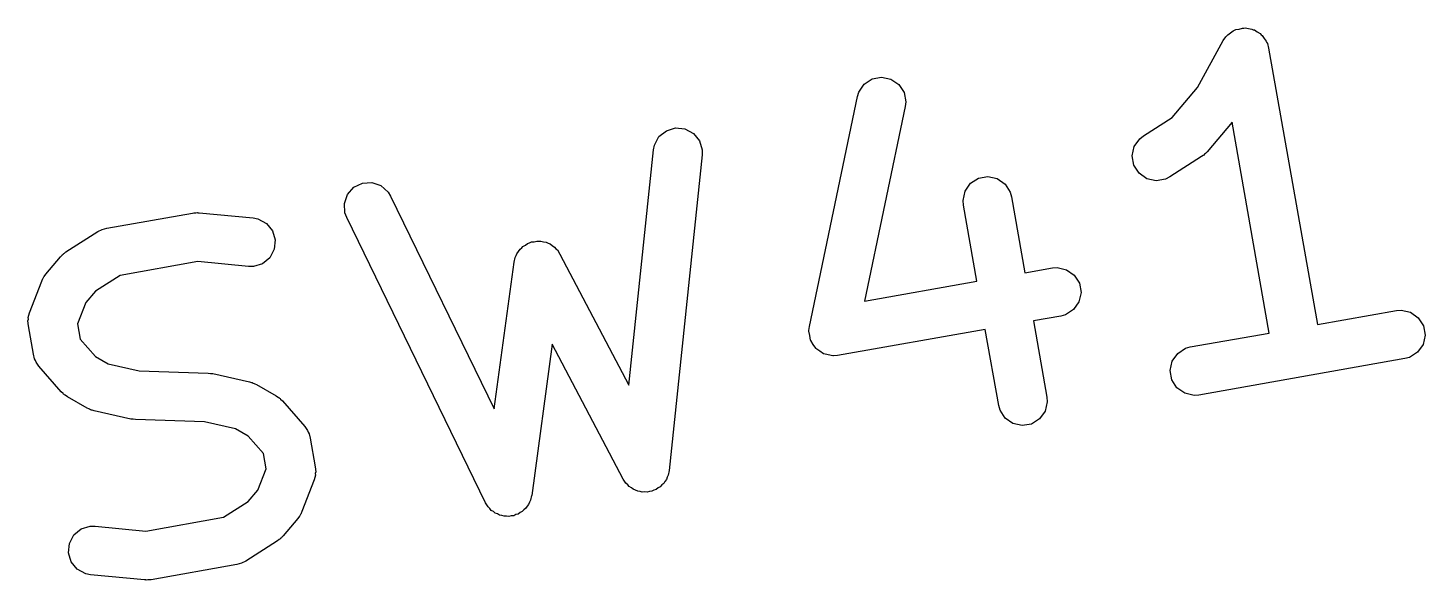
# Model space of a CAD drawing. Extents: x 2.5 to 13.9, y -9.4 to -3.9.
# Drawn here: x 10.1854 to 10.4143, y -4.8144 to -4.7239 of the extents above; entities that cross this region are included whole.
import ezdxf

# ---------------------------------------------------------------- set-up
doc = ezdxf.new("R2010")
doc.units = 0
doc.header["$MEASUREMENT"] = 0
doc.layers.add('BLACK', color=7, linetype='CONTINUOUS')

msp = doc.modelspace()

# ---------------------------------------------------------------- linework, layer by layer
at = {"layer": 'BLACK', "linetype": 'CONTINUOUS'}
for p, q in [((10.38456, -4.72392), (10.38478, -4.72388)), ((10.38478, -4.72388), (10.38533, -4.724)), ((10.37699, -4.73364), (10.38118, -4.72596)), ((10.38118, -4.72596), (10.38162, -4.72532)), ((10.38162, -4.72532), (10.3818, -4.72518)), ((10.3818, -4.72518), (10.38193, -4.72499)), ((10.38193, -4.72499), (10.3824, -4.72469)), ((10.3824, -4.72469), (10.38284, -4.72434)), ((10.38284, -4.72434), (10.38305, -4.72427)), ((10.38305, -4.72427), (10.38324, -4.72415)), ((10.38324, -4.72415), (10.3838, -4.72406)), ((10.3838, -4.72406), (10.38434, -4.7239)), ((10.38434, -4.7239), (10.38456, -4.72392)), ((10.38533, -4.724), (10.38589, -4.72406)), ((10.38589, -4.72406), (10.38609, -4.72417)), ((10.38609, -4.72417), (10.3863, -4.72422)), ((10.3863, -4.72422), (10.38676, -4.72454)), ((10.38676, -4.72454), (10.38726, -4.72481)), ((10.38726, -4.72481), (10.3874, -4.72499)), ((10.3874, -4.72499), (10.38758, -4.72512)), ((10.38758, -4.72512), (10.38788, -4.72559)), ((10.38788, -4.72559), (10.38824, -4.72603)), ((10.38824, -4.72603), (10.3883, -4.72624)), ((10.3883, -4.72624), (10.38842, -4.72643)), ((10.38842, -4.72643), (10.38863, -4.72719)), ((10.38863, -4.72719), (10.39662, -4.77249)), ((10.32239, -4.7331), (10.3237, -4.73225)), ((10.3237, -4.73225), (10.32523, -4.73196)), ((10.32523, -4.73196), (10.32676, -4.73228)), ((10.32676, -4.73228), (10.32805, -4.73315)), ((10.31341, -4.77279), (10.32128, -4.73514)), ((10.32128, -4.73514), (10.32151, -4.73439)), ((10.32151, -4.73439), (10.32239, -4.7331)), ((10.32805, -4.73315), (10.3289, -4.73446)), ((10.3289, -4.73446), (10.32919, -4.73599)), ((10.37284, -4.73855), (10.37699, -4.73364)), ((10.32911, -4.73677), (10.32245, -4.76864)), ((10.32919, -4.73599), (10.32911, -4.73677)), ((10.36813, -4.74156), (10.37284, -4.73855)), ((10.38265, -4.73933), (10.37856, -4.74417)), ((10.38874, -4.77388), (10.38265, -4.73933)), ((10.28802, -4.74307), (10.28876, -4.7417)), ((10.28876, -4.7417), (10.28997, -4.74072)), ((10.28997, -4.74072), (10.29147, -4.74027)), ((10.29147, -4.74027), (10.29302, -4.74043)), ((10.29302, -4.74043), (10.29439, -4.74118)), ((10.29439, -4.74118), (10.29538, -4.74239)), ((10.36663, -4.74332), (10.36752, -4.74204)), ((10.36752, -4.74204), (10.36813, -4.74156)), ((10.28384, -4.78242), (10.28786, -4.74384)), ((10.28786, -4.74384), (10.28802, -4.74307)), ((10.29538, -4.74239), (10.29582, -4.74388)), ((10.29582, -4.74388), (10.29582, -4.74467)), ((10.36629, -4.74485), (10.36663, -4.74332)), ((10.37828, -4.74447), (10.37813, -4.74459)), ((10.37833, -4.74439), (10.37828, -4.74447)), ((10.37856, -4.74417), (10.37833, -4.74439)), ((10.29582, -4.74467), (10.29043, -4.79639)), ((10.36657, -4.74638), (10.36629, -4.74485)), ((10.36741, -4.7477), (10.36657, -4.74638)), ((10.37766, -4.74496), (10.37245, -4.7483)), ((10.37791, -4.74476), (10.37766, -4.74496)), ((10.378, -4.74472), (10.37791, -4.74476)), ((10.37813, -4.74459), (10.378, -4.74472)), ((10.3398, -4.74934), (10.34112, -4.74851)), ((10.34112, -4.74851), (10.34265, -4.74823)), ((10.34265, -4.74823), (10.34418, -4.74857)), ((10.34418, -4.74857), (10.34546, -4.74947)), ((10.36869, -4.74859), (10.36741, -4.7477)), ((10.37021, -4.74893), (10.36869, -4.74859)), ((10.37175, -4.74865), (10.37021, -4.74893)), ((10.37245, -4.7483), (10.37175, -4.74865)), ((10.23723, -4.75264), (10.23774, -4.75117)), ((10.23774, -4.75117), (10.23877, -4.75)), ((10.23877, -4.75), (10.24018, -4.74932)), ((10.24018, -4.74932), (10.24174, -4.74922)), ((10.24174, -4.74922), (10.24321, -4.74973)), ((10.24321, -4.74973), (10.24438, -4.75077)), ((10.24438, -4.75077), (10.24479, -4.75143)), ((10.33857, -4.75215), (10.33891, -4.75062)), ((10.33891, -4.75062), (10.3398, -4.74934)), ((10.34546, -4.74947), (10.34629, -4.75078)), ((10.34629, -4.75078), (10.34651, -4.75154)), ((10.23732, -4.7542), (10.23723, -4.75264)), ((10.24479, -4.75143), (10.26176, -4.78631)), ((10.33863, -4.75293), (10.33857, -4.75215)), ((10.34083, -4.7654), (10.33863, -4.75293)), ((10.34651, -4.75154), (10.34871, -4.76401)), ((10.19829, -4.75669), (10.21236, -4.75421)), ((10.21236, -4.75421), (10.21258, -4.75419)), ((10.21258, -4.75419), (10.21266, -4.75417)), ((10.21266, -4.75417), (10.2129, -4.75417)), ((10.2129, -4.75417), (10.21314, -4.75415)), ((10.21314, -4.75415), (10.21322, -4.75416)), ((10.21322, -4.75416), (10.21344, -4.75416)), ((10.21344, -4.75416), (10.22229, -4.75502)), ((10.22229, -4.75502), (10.22306, -4.75517)), ((10.22306, -4.75517), (10.22444, -4.75591)), ((10.22444, -4.75591), (10.22543, -4.75711)), ((10.2376, -4.75493), (10.23732, -4.7542)), ((10.26035, -4.80169), (10.2376, -4.75493)), ((10.19162, -4.76059), (10.19683, -4.75726)), ((10.19683, -4.75726), (10.19753, -4.7569)), ((10.19753, -4.7569), (10.19753, -4.7569)), ((10.19753, -4.7569), (10.19754, -4.7569)), ((10.19754, -4.7569), (10.19829, -4.75669)), ((10.22543, -4.75711), (10.22589, -4.7586)), ((10.22574, -4.76016), (10.22501, -4.76153)), ((10.22589, -4.7586), (10.22574, -4.76016)), ((10.26577, -4.76053), (10.266, -4.76014)), ((10.266, -4.76014), (10.26627, -4.75994)), ((10.26627, -4.75994), (10.26648, -4.75968)), ((10.26648, -4.75968), (10.26688, -4.75947)), ((10.26688, -4.75947), (10.26724, -4.75919)), ((10.26724, -4.75919), (10.26757, -4.75911)), ((10.26757, -4.75911), (10.26786, -4.75895)), ((10.26786, -4.75895), (10.26831, -4.75891)), ((10.26831, -4.75891), (10.26875, -4.7588)), ((10.26875, -4.7588), (10.26908, -4.75884)), ((10.26908, -4.75884), (10.26941, -4.75881)), ((10.26941, -4.75881), (10.26985, -4.75894)), ((10.26985, -4.75894), (10.2703, -4.75901)), ((10.2703, -4.75901), (10.27059, -4.75917)), ((10.27059, -4.75917), (10.27091, -4.75927)), ((10.27091, -4.75927), (10.27125, -4.75956)), ((10.27125, -4.75956), (10.27165, -4.75979)), ((10.27165, -4.75979), (10.27185, -4.76006)), ((10.27185, -4.76006), (10.27211, -4.76027)), ((10.27211, -4.76027), (10.27254, -4.76093)), ((10.18832, -4.76422), (10.19072, -4.76138)), ((10.19072, -4.76138), (10.19094, -4.76116)), ((10.19094, -4.76116), (10.191, -4.76108)), ((10.191, -4.76108), (10.19115, -4.76097)), ((10.19115, -4.76097), (10.19128, -4.76084)), ((10.19128, -4.76084), (10.19137, -4.76079)), ((10.19137, -4.76079), (10.19162, -4.76059)), ((10.21321, -4.76218), (10.20047, -4.76443)), ((10.22152, -4.76298), (10.21321, -4.76218)), ((10.2238, -4.76253), (10.22231, -4.76298)), ((10.22501, -4.76153), (10.2238, -4.76253)), ((10.26176, -4.78631), (10.26503, -4.76225)), ((10.26503, -4.76225), (10.26521, -4.76149)), ((10.26521, -4.76149), (10.26538, -4.7612)), ((10.26538, -4.7612), (10.26548, -4.76088)), ((10.26548, -4.76088), (10.26577, -4.76053)), ((10.27254, -4.76093), (10.28384, -4.78242)), ((10.18764, -4.76537), (10.18784, -4.76497)), ((10.18784, -4.76497), (10.18787, -4.76487)), ((10.18787, -4.76487), (10.18794, -4.76477)), ((10.18794, -4.76477), (10.18799, -4.76467)), ((10.18799, -4.76467), (10.18806, -4.7646)), ((10.18806, -4.7646), (10.18832, -4.76422)), ((10.20047, -4.76443), (10.19644, -4.76701)), ((10.22231, -4.76298), (10.22152, -4.76298)), ((10.34871, -4.76401), (10.35321, -4.76322)), ((10.35321, -4.76322), (10.35399, -4.76316)), ((10.35399, -4.76316), (10.35551, -4.7635)), ((10.35551, -4.7635), (10.35679, -4.76439)), ((10.35679, -4.76439), (10.35763, -4.76571)), ((10.18565, -4.77056), (10.18764, -4.76537)), ((10.19644, -4.76701), (10.19486, -4.76887)), ((10.32245, -4.76864), (10.34083, -4.7654)), ((10.3579, -4.76725), (10.35756, -4.76877)), ((10.35763, -4.76571), (10.3579, -4.76725)), ((10.19486, -4.76887), (10.19352, -4.77239)), ((10.35756, -4.76877), (10.35667, -4.77005)), ((10.18539, -4.7719), (10.18545, -4.77161)), ((10.18545, -4.77268), (10.18539, -4.7719)), ((10.18544, -4.77132), (10.18565, -4.77056)), ((10.18545, -4.77161), (10.18544, -4.77132)), ((10.3546, -4.7711), (10.35009, -4.77189)), ((10.35009, -4.77189), (10.35229, -4.78437)), ((10.35535, -4.77089), (10.3546, -4.7711)), ((10.35667, -4.77005), (10.35535, -4.77089)), ((10.39662, -4.77249), (10.40956, -4.77021)), ((10.40956, -4.77021), (10.41034, -4.77015)), ((10.41034, -4.77015), (10.41187, -4.77048)), ((10.41187, -4.77048), (10.41315, -4.77138)), ((10.41315, -4.77138), (10.41399, -4.7727)), ((10.18627, -4.77737), (10.18545, -4.77268)), ((10.19352, -4.77239), (10.19396, -4.77489)), ((10.31332, -4.77352), (10.31333, -4.77348)), ((10.31333, -4.77354), (10.31332, -4.77352)), ((10.31332, -4.77357), (10.31333, -4.77354)), ((10.31346, -4.77431), (10.31332, -4.77357)), ((10.31333, -4.77348), (10.31341, -4.77279)), ((10.34222, -4.77328), (10.31802, -4.77755)), ((10.34442, -4.78575), (10.34222, -4.77328)), ((10.3758, -4.77616), (10.38874, -4.77388)), ((10.41426, -4.77423), (10.41392, -4.77576)), ((10.41399, -4.7727), (10.41426, -4.77423)), ((10.19396, -4.77489), (10.19643, -4.77774)), ((10.27128, -4.77571), (10.26791, -4.80048)), ((10.28291, -4.79784), (10.27128, -4.77571)), ((10.3136, -4.77506), (10.31346, -4.77431)), ((10.31361, -4.77508), (10.3136, -4.77506)), ((10.31361, -4.7751), (10.31361, -4.77508)), ((10.31403, -4.77574), (10.31361, -4.7751)), ((10.31443, -4.77637), (10.31403, -4.77574)), ((10.31445, -4.77639), (10.31443, -4.77637)), ((10.31447, -4.77641), (10.31445, -4.77639)), ((10.31509, -4.77684), (10.31447, -4.77641)), ((10.37373, -4.77721), (10.37504, -4.77637)), ((10.37504, -4.77637), (10.3758, -4.77616)), ((10.41392, -4.77576), (10.41302, -4.77703)), ((10.18648, -4.77813), (10.18627, -4.77737)), ((10.18664, -4.77838), (10.18648, -4.77813)), ((10.18674, -4.77866), (10.18664, -4.77838)), ((10.18719, -4.7793), (10.18674, -4.77866)), ((10.19643, -4.77774), (10.19854, -4.77895)), ((10.31571, -4.77727), (10.31509, -4.77684)), ((10.31574, -4.77727), (10.31571, -4.77727)), ((10.31576, -4.77729), (10.31574, -4.77727)), ((10.3165, -4.77744), (10.31576, -4.77729)), ((10.31724, -4.77761), (10.3165, -4.77744)), ((10.31727, -4.7776), (10.31724, -4.77761)), ((10.31729, -4.77761), (10.31727, -4.7776)), ((10.31733, -4.7776), (10.31729, -4.77761)), ((10.31802, -4.77755), (10.31733, -4.7776)), ((10.37249, -4.78001), (10.37283, -4.77849)), ((10.37283, -4.77849), (10.37373, -4.77721)), ((10.41095, -4.77808), (10.37719, -4.78404)), ((10.41171, -4.77787), (10.41095, -4.77808)), ((10.41302, -4.77703), (10.41171, -4.77787)), ((10.19083, -4.7835), (10.18719, -4.7793)), ((10.19854, -4.77895), (10.20362, -4.78009)), ((10.20362, -4.78009), (10.21491, -4.78044)), ((10.21491, -4.78044), (10.21529, -4.78049)), ((10.21529, -4.78049), (10.21566, -4.78053)), ((10.21566, -4.78053), (10.2217, -4.78188)), ((10.37276, -4.78155), (10.37249, -4.78001)), ((10.2217, -4.78188), (10.222, -4.78198)), ((10.222, -4.78198), (10.2221, -4.782)), ((10.2221, -4.782), (10.22227, -4.78207)), ((10.22227, -4.78207), (10.22245, -4.78213)), ((10.22245, -4.78213), (10.22253, -4.78219)), ((10.22253, -4.78219), (10.22282, -4.78232)), ((10.22282, -4.78232), (10.22605, -4.78416)), ((10.3736, -4.78286), (10.37276, -4.78155)), ((10.37488, -4.78376), (10.3736, -4.78286)), ((10.19116, -4.78381), (10.19083, -4.7835)), ((10.19123, -4.78389), (10.19116, -4.78381)), ((10.19132, -4.78396), (10.19123, -4.78389)), ((10.1914, -4.78403), (10.19132, -4.78396)), ((10.19149, -4.78408), (10.1914, -4.78403)), ((10.19186, -4.78434), (10.19149, -4.78408)), ((10.19509, -4.78619), (10.19186, -4.78434)), ((10.22605, -4.78416), (10.22642, -4.78443)), ((10.22642, -4.78443), (10.22651, -4.78447)), ((10.22651, -4.78447), (10.22659, -4.78455)), ((10.22659, -4.78455), (10.22668, -4.78462)), ((10.22668, -4.78462), (10.22675, -4.7847)), ((10.22675, -4.7847), (10.22708, -4.78501)), ((10.22708, -4.78501), (10.23072, -4.78921)), ((10.35235, -4.78515), (10.35202, -4.78667)), ((10.35229, -4.78437), (10.35235, -4.78515)), ((10.37641, -4.7841), (10.37488, -4.78376)), ((10.37719, -4.78404), (10.37641, -4.7841)), ((10.19538, -4.78632), (10.19509, -4.78619)), ((10.19546, -4.78638), (10.19538, -4.78632)), ((10.19564, -4.78644), (10.19546, -4.78638)), ((10.19581, -4.78651), (10.19564, -4.78644)), ((10.19591, -4.78653), (10.19581, -4.78651)), ((10.19621, -4.78663), (10.19591, -4.78653)), ((10.20225, -4.78798), (10.19621, -4.78663)), ((10.34463, -4.78651), (10.34442, -4.78575)), ((10.34547, -4.78783), (10.34463, -4.78651)), ((10.34674, -4.78872), (10.34547, -4.78783)), ((10.35112, -4.78795), (10.3498, -4.78879)), ((10.35202, -4.78667), (10.35112, -4.78795)), ((10.20262, -4.78802), (10.20225, -4.78798)), ((10.203, -4.78807), (10.20262, -4.78802)), ((10.21429, -4.78842), (10.203, -4.78807)), ((10.21937, -4.78956), (10.21429, -4.78842)), ((10.22148, -4.79077), (10.21937, -4.78956)), ((10.23072, -4.78921), (10.23117, -4.78985)), ((10.23117, -4.78985), (10.23127, -4.79013)), ((10.23127, -4.79013), (10.23143, -4.79038)), ((10.34827, -4.78906), (10.34674, -4.78872)), ((10.3498, -4.78879), (10.34827, -4.78906)), ((10.22395, -4.79361), (10.22148, -4.79077)), ((10.23143, -4.79038), (10.23164, -4.79113)), ((10.23164, -4.79113), (10.23246, -4.79582)), ((10.22439, -4.79612), (10.22395, -4.79361)), ((10.22304, -4.79964), (10.22439, -4.79612)), ((10.23246, -4.79582), (10.23252, -4.79661)), ((10.23252, -4.79661), (10.23246, -4.7969)), ((10.23246, -4.7969), (10.23247, -4.79719)), ((10.29043, -4.7964), (10.29027, -4.79716)), ((10.29043, -4.79639), (10.29043, -4.79639)), ((10.29043, -4.79639), (10.29043, -4.79639)), ((10.29043, -4.79639), (10.29043, -4.7964)), ((10.23226, -4.79795), (10.23027, -4.80314)), ((10.23247, -4.79719), (10.23226, -4.79795)), ((10.28292, -4.79784), (10.28291, -4.79784)), ((10.28291, -4.79784), (10.28291, -4.79784)), ((10.28291, -4.79784), (10.28291, -4.79784)), ((10.28334, -4.79849), (10.28292, -4.79784)), ((10.28365, -4.79875), (10.28334, -4.79849)), ((10.2839, -4.79905), (10.28365, -4.79875)), ((10.28424, -4.79924), (10.2839, -4.79905)), ((10.28454, -4.79949), (10.28424, -4.79924)), ((10.28862, -4.79927), (10.28832, -4.79951)), ((10.28897, -4.79908), (10.28862, -4.79927)), ((10.28922, -4.79878), (10.28897, -4.79908)), ((10.28953, -4.79853), (10.28922, -4.79878)), ((10.28972, -4.79819), (10.28953, -4.79853)), ((10.28997, -4.79788), (10.28972, -4.79819)), ((10.29009, -4.79751), (10.28997, -4.79788)), ((10.29027, -4.79716), (10.29009, -4.79751)), ((10.21744, -4.80408), (10.22147, -4.8015)), ((10.22147, -4.8015), (10.22304, -4.79964)), ((10.26035, -4.8017), (10.26035, -4.80169)), ((10.26076, -4.80236), (10.26035, -4.8017)), ((10.26035, -4.8017), (10.26035, -4.8017)), ((10.26035, -4.8017), (10.26035, -4.8017)), ((10.26753, -4.80159), (10.2674, -4.80196)), ((10.26773, -4.80125), (10.26753, -4.80159)), ((10.2679, -4.80049), (10.26773, -4.80125)), ((10.26791, -4.80049), (10.2679, -4.80049)), ((10.26791, -4.80048), (10.26791, -4.80049)), ((10.26791, -4.80049), (10.26791, -4.80049)), ((10.28492, -4.79961), (10.28454, -4.79949)), ((10.28527, -4.7998), (10.28492, -4.79961)), ((10.28566, -4.79984), (10.28527, -4.7998)), ((10.28603, -4.79995), (10.28566, -4.79984)), ((10.28643, -4.79992), (10.28603, -4.79995)), ((10.28682, -4.79996), (10.28643, -4.79992)), ((10.2872, -4.79985), (10.28682, -4.79996)), ((10.28759, -4.79981), (10.2872, -4.79985)), ((10.28794, -4.79963), (10.28759, -4.79981)), ((10.28832, -4.79951), (10.28794, -4.79963)), ((10.22985, -4.80391), (10.22959, -4.80429)), ((10.22992, -4.80384), (10.22985, -4.80391)), ((10.22997, -4.80373), (10.22992, -4.80384)), ((10.23004, -4.80364), (10.22997, -4.80373)), ((10.23007, -4.80354), (10.23004, -4.80364)), ((10.23027, -4.80314), (10.23007, -4.80354)), ((10.26105, -4.80263), (10.26076, -4.80236)), ((10.26129, -4.80294), (10.26105, -4.80263)), ((10.26163, -4.80314), (10.26129, -4.80294)), ((10.26192, -4.8034), (10.26163, -4.80314)), ((10.2623, -4.80353), (10.26192, -4.8034)), ((10.26264, -4.80373), (10.2623, -4.80353)), ((10.26303, -4.80378), (10.26264, -4.80373)), ((10.2634, -4.80391), (10.26303, -4.80378)), ((10.2638, -4.80388), (10.2634, -4.80391)), ((10.26419, -4.80394), (10.2638, -4.80388)), ((10.26457, -4.80384), (10.26419, -4.80394)), ((10.26496, -4.80381), (10.26457, -4.80384)), ((10.26531, -4.80364), (10.26496, -4.80381)), ((10.2657, -4.80354), (10.26531, -4.80364)), ((10.26601, -4.8033), (10.2657, -4.80354)), ((10.26636, -4.80313), (10.26601, -4.8033)), ((10.26662, -4.80283), (10.26636, -4.80313)), ((10.26694, -4.80259), (10.26662, -4.80283)), ((10.26714, -4.80226), (10.26694, -4.80259)), ((10.2674, -4.80196), (10.26714, -4.80226)), ((10.1929, -4.80697), (10.19411, -4.80598)), ((10.19411, -4.80598), (10.1956, -4.80553)), ((10.1956, -4.80553), (10.19639, -4.80553)), ((10.19639, -4.80553), (10.2047, -4.80633)), ((10.2047, -4.80633), (10.21744, -4.80408)), ((10.22959, -4.80429), (10.22719, -4.80713)), ((10.19202, -4.80991), (10.19217, -4.80835)), ((10.19217, -4.80835), (10.1929, -4.80697)), ((10.22629, -4.80791), (10.22108, -4.81125)), ((10.22654, -4.80772), (10.22629, -4.80791)), ((10.22663, -4.80767), (10.22654, -4.80772)), ((10.22676, -4.80754), (10.22663, -4.80767)), ((10.22691, -4.80743), (10.22676, -4.80754)), ((10.22697, -4.80735), (10.22691, -4.80743)), ((10.22719, -4.80713), (10.22697, -4.80735)), ((10.19248, -4.8114), (10.19202, -4.80991)), ((10.19347, -4.8126), (10.19248, -4.8114)), ((10.19485, -4.81334), (10.19347, -4.8126)), ((10.21962, -4.81182), (10.20555, -4.8143)), ((10.22037, -4.81161), (10.21962, -4.81182)), ((10.22038, -4.81161), (10.22037, -4.81161)), ((10.22108, -4.81125), (10.22038, -4.81161)), ((10.22038, -4.81161), (10.22038, -4.81161)), ((10.19561, -4.81349), (10.19485, -4.81334)), ((10.20447, -4.81434), (10.19561, -4.81349)), ((10.20469, -4.81434), (10.20447, -4.81434)), ((10.20477, -4.81436), (10.20469, -4.81434)), ((10.20501, -4.81434), (10.20477, -4.81436)), ((10.20525, -4.81434), (10.20501, -4.81434)), ((10.20533, -4.81432), (10.20525, -4.81434)), ((10.20555, -4.8143), (10.20533, -4.81432))]:
    msp.add_line(p, q, dxfattribs=at)

doc.saveas('drawing.dxf')
